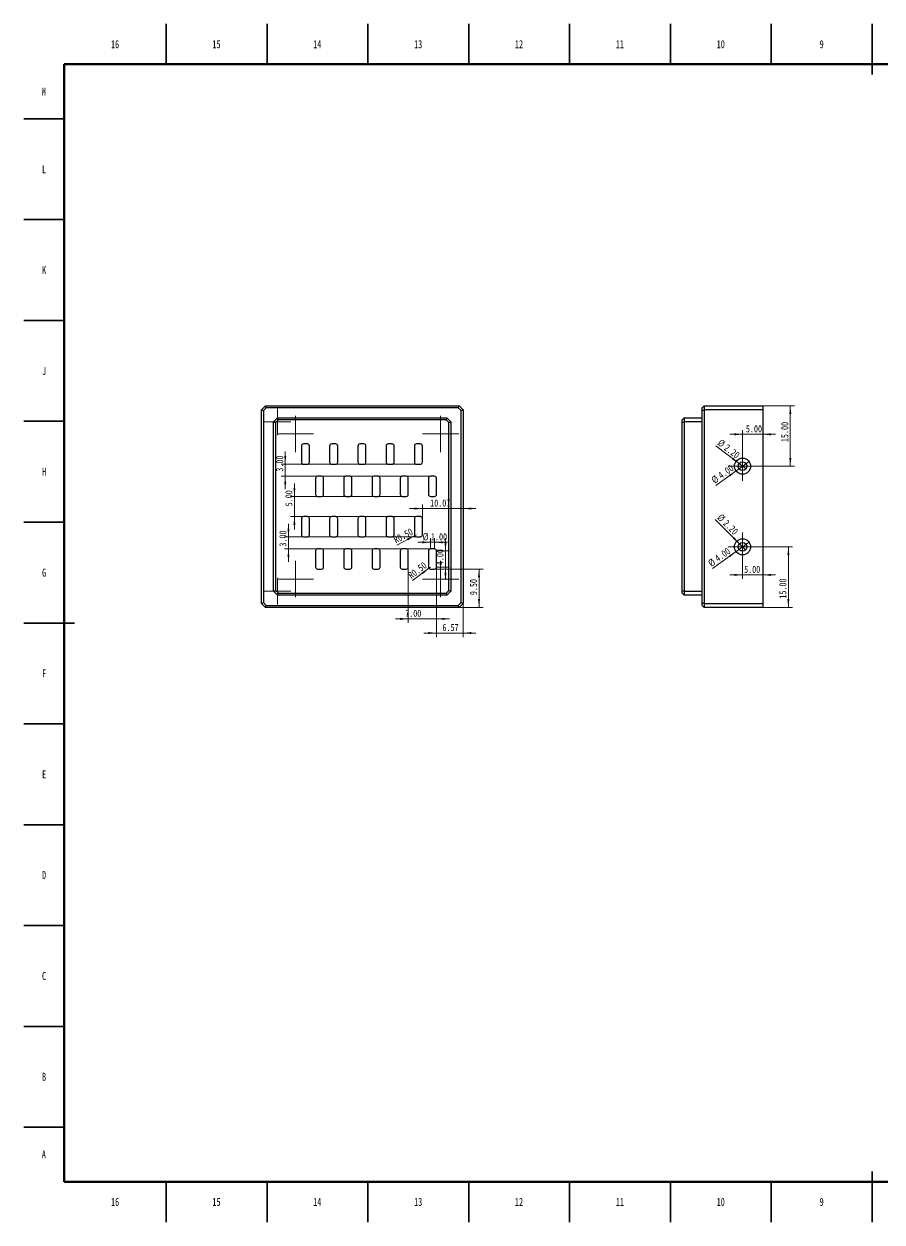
# Model space of a CAD drawing. Header units: millimetres. Extents: x 0 to 841, y 0 to 594.
# Drawn here: x 0 to 425, y 0 to 594 of the extents above; entities that cross this region are included whole.
import ezdxf

# ---------------------------------------------------------------- set-up
doc = ezdxf.new("R2010")
doc.units = ezdxf.units.MM
doc.styles.add('SLDTEXTSTYLE0', font='TXT', dxfattribs={"width": 0.75})
doc.styles.add('SLDTEXTSTYLE1', font='TXT', dxfattribs={"width": 0.7})
doc.dimstyles.new('SLDDIMSTYLE0', dxfattribs={"dimtxt": 3.5, "dimasz": 4.08, "dimexe": 0, "dimexo": 0.0625, "dimgap": 0.875, "dimtad": 2, "dimlfac": 0.5, "dimrnd": 1e-09, "dimzin": 4, "dimdsep": 46, "dimtxsty": 'SLDTEXTSTYLE1', "dimsah": 1, "dimcen": 0.09, "dimadec": 0, "dimazin": 1, "dimtfac": 1, "dimtmove": 0, "dimatfit": 0, "dimfxl": 0, "dimfrac": 2, "dimtolj": 1, "dimtzin": 12, "dimarcsym": 0})
doc.dimstyles.new('SLDDIMSTYLE2', dxfattribs={"dimtxt": 3.5, "dimasz": 4.08, "dimexe": 0, "dimexo": 0.0625, "dimgap": 0.875, "dimtad": 2, "dimlfac": 0.5, "dimrnd": 1e-09, "dimzin": 12, "dimdsep": 46, "dimtxsty": 'SLDTEXTSTYLE1', "dimsah": 1, "dimcen": 0.09, "dimadec": 0, "dimazin": 3, "dimtfac": 1, "dimtmove": 0, "dimatfit": 0, "dimfxl": 0, "dimfrac": 2, "dimtolj": 1, "dimtzin": 12, "dimarcsym": 0})
doc.dimstyles.new('SLDDIMSTYLE3', dxfattribs={"dimtxt": 3.5, "dimasz": 4.08, "dimexe": 0, "dimexo": 0.0625, "dimgap": 0.875, "dimtad": 2, "dimlfac": 0.5, "dimrnd": 1e-09, "dimzin": 4, "dimdsep": 46, "dimtxsty": 'SLDTEXTSTYLE1', "dimsah": 1, "dimcen": 0.09, "dimadec": 0, "dimazin": 1, "dimtfac": 1, "dimtofl": 0, "dimtmove": 0, "dimatfit": 3, "dimfxl": 0, "dimfrac": 2, "dimtolj": 1, "dimtzin": 12, "dimarcsym": 0})
doc.dimstyles.new('SLDDIMSTYLE4', dxfattribs={"dimtxt": 3.5, "dimasz": 4.08, "dimexe": 0, "dimexo": 0.0625, "dimgap": 0.875, "dimtad": 2, "dimlfac": 0.5, "dimrnd": 1e-09, "dimzin": 4, "dimdsep": 46, "dimtxsty": 'SLDTEXTSTYLE1', "dimblk1": 'NONE', "dimsah": 1, "dimcen": 0, "dimadec": 0, "dimazin": 1, "dimtfac": 1, "dimtmove": 0, "dimatfit": 3, "dimldrblk": 'NONE', "dimfxl": 0, "dimfrac": 2, "dimtolj": 1, "dimtzin": 12, "dimarcsym": 0})
doc.dimstyles.new('SLDDIMSTYLE8', dxfattribs={"dimtxt": 3.5, "dimasz": 4.08, "dimexe": 0, "dimexo": 0.0625, "dimgap": 0.875, "dimtad": 2, "dimlfac": 0.5, "dimrnd": 1e-09, "dimzin": 0, "dimdsep": 46, "dimtxsty": 'SLDTEXTSTYLE1', "dimsah": 1, "dimcen": 0, "dimadec": 0, "dimazin": 0, "dimtfac": 1, "dimtofl": 0, "dimtmove": 0, "dimatfit": 3, "dimfxl": 0, "dimfrac": 2, "dimtolj": 1, "dimtzin": 12, "dimarcsym": 0})

# ---------------------------------------------------------------- blocks, each defined once
blk = doc.blocks.new('_D_18')
at = {"color": 7, "linetype": 'Continuous', "lineweight": 0}
for p, q in [((366.23, 404.75), (381.91, 404.75)), ((379.91, 374.75), (379.91, 404.75)), ((363.43, 374.75), (381.91, 374.75))]:
    blk.add_line(p, q, dxfattribs=at)
at = {"color": 7, "linetype": 'Continuous', "lineweight": 18}
for points in [[(379.91, 404.75), (379.4, 400.67), (380.42, 400.67)], [(379.91, 374.75), (380.42, 378.83), (379.4, 378.83)]]:
    blk.add_solid(points, dxfattribs=at)
at = {"color": 7, "linetype": 'Continuous', "lineweight": 18, "insert": (375.4, 386.7), "char_height": 3.5, "attachment_point": 1, "rotation": 90, "style": 'SLDTEXTSTYLE1'}
blk.add_mtext('15.00', dxfattribs=at)
blk = doc.blocks.new('_D_19')
at = {"color": 7, "linetype": 'Continuous', "lineweight": 0}
for p, q in [((356.23, 381.95), (356.23, 392.54)), ((356.23, 390.54), (349.88, 390.54)), ((356.23, 390.54), (366.23, 390.54)), ((366.23, 390.54), (372.58, 390.54))]:
    blk.add_line(p, q, dxfattribs=at)
at = {"color": 7, "linetype": 'Continuous', "lineweight": 18}
for points in [[(356.23, 390.54), (352.15, 391.05), (352.15, 390.03)], [(366.23, 390.54), (370.31, 390.03), (370.31, 391.05)]]:
    blk.add_solid(points, dxfattribs=at)
at = {"color": 7, "linetype": 'Continuous', "lineweight": 18, "insert": (357.89, 395.05), "char_height": 3.5, "attachment_point": 1, "style": 'SLDTEXTSTYLE1'}
blk.add_mtext('5.00', dxfattribs=at)
blk = doc.blocks.new('_D_20')
at = {"color": 7, "linetype": 'Continuous', "lineweight": 0}
for p, q in [((356.23, 327.55), (356.23, 318.85)), ((356.23, 320.85), (349.88, 320.85)), ((356.23, 320.85), (366.23, 320.85)), ((366.23, 320.85), (372.58, 320.85))]:
    blk.add_line(p, q, dxfattribs=at)
at = {"color": 7, "linetype": 'Continuous', "lineweight": 18}
for points in [[(356.23, 320.85), (352.15, 321.36), (352.15, 320.34)], [(366.23, 320.85), (370.31, 320.34), (370.31, 321.36)]]:
    blk.add_solid(points, dxfattribs=at)
at = {"color": 7, "linetype": 'Continuous', "lineweight": 18, "insert": (357.02, 325.36), "char_height": 3.5, "attachment_point": 1, "style": 'SLDTEXTSTYLE1'}
blk.add_mtext('5.00', dxfattribs=at)
blk = doc.blocks.new('_D_21')
at = {"color": 7, "linetype": 'Continuous', "lineweight": 0}
for p, q in [((363.43, 334.75), (380.96, 334.75)), ((378.96, 334.75), (378.96, 304.75)), ((366.23, 304.75), (380.96, 304.75))]:
    blk.add_line(p, q, dxfattribs=at)
at = {"color": 7, "linetype": 'Continuous', "lineweight": 18}
for points in [[(378.96, 334.75), (378.45, 330.67), (379.46, 330.67)], [(378.96, 304.75), (379.46, 308.83), (378.45, 308.83)]]:
    blk.add_solid(points, dxfattribs=at)
at = {"color": 7, "linetype": 'Continuous', "lineweight": 18, "insert": (374.44, 309.08), "char_height": 3.5, "attachment_point": 1, "rotation": 90, "style": 'SLDTEXTSTYLE1'}
blk.add_mtext('15.00', dxfattribs=at)
blk = doc.blocks.new('_D_22')
at = {"color": 7, "linetype": 'Continuous', "lineweight": 0}
for q in [(342.71, 348.27), (357.78, 333.19)]:
    blk.add_line((354.67, 336.31), q, dxfattribs=at)
at = {"color": 7, "linetype": 'Continuous', "lineweight": 18}
blk.add_solid([(354.67, 336.31), (352.15, 339.55), (351.43, 338.83)], dxfattribs=at)
at = {"color": 7, "linetype": 'Continuous', "lineweight": 18, "char_height": 3.5, "attachment_point": 1, "rotation": 315, "style": 'SLDTEXTSTYLE1'}
for s, insert in [('%%c', (345.88, 351.44)), ('2.20', (348.78, 348.52))]:
    blk.add_mtext(s, dxfattribs=dict(at, insert=insert))
blk = doc.blocks.new('_None')
blk = doc.blocks.new('_D_23')
at = {"color": 7, "linetype": 'Continuous', "lineweight": 0}
for q in [(359.47, 337.1), (341.32, 323.94)]:
    blk.add_line((352.99, 332.4), q, dxfattribs=at)
at = {"color": 7, "linetype": 'Continuous', "lineweight": 18}
blk.add_solid([(352.99, 332.4), (349.39, 330.42), (349.99, 329.6)], dxfattribs=at)
at = {"color": 7, "linetype": 'Continuous', "lineweight": 18, "char_height": 3.5, "attachment_point": 1, "rotation": 35.9508, "style": 'SLDTEXTSTYLE1'}
for s, insert in [('4.00', (342.03, 329.96)), ('%%c', (338.69, 327.56))]:
    blk.add_mtext(s, dxfattribs=dict(at, insert=insert))
blk = doc.blocks.new('_D_24')
at = {"color": 7, "linetype": 'Continuous', "lineweight": 0}
for q in [(342.92, 384.91), (357.98, 373.41)]:
    blk.add_line((354.48, 376.09), q, dxfattribs=at)
at = {"color": 7, "linetype": 'Continuous', "lineweight": 18}
blk.add_solid([(354.48, 376.09), (351.55, 378.97), (350.93, 378.16)], dxfattribs=at)
at = {"color": 7, "linetype": 'Continuous', "lineweight": 18, "char_height": 3.5, "attachment_point": 1, "rotation": 322.63081, "style": 'SLDTEXTSTYLE1'}
for s, insert in [('%%c', (345.63, 388.46)), ('2.20', (348.89, 385.95))]:
    blk.add_mtext(s, dxfattribs=dict(at, insert=insert))
blk = doc.blocks.new('_D_25')
at = {"color": 7, "linetype": 'Continuous', "lineweight": 0}
for q in [(359.47, 377.1), (342.94, 365.11)]:
    blk.add_line((352.99, 372.4), q, dxfattribs=at)
at = {"color": 7, "linetype": 'Continuous', "lineweight": 18}
blk.add_solid([(352.99, 372.4), (349.39, 370.42), (349.99, 369.59)], dxfattribs=at)
at = {"color": 7, "linetype": 'Continuous', "lineweight": 18, "char_height": 3.5, "attachment_point": 1, "rotation": 35.95876, "style": 'SLDTEXTSTYLE1'}
for s, insert in [('4.00', (343.66, 371.12)), ('%%c', (340.32, 368.72))]:
    blk.add_mtext(s, dxfattribs=dict(at, insert=insert))
blk = doc.blocks.new('SW_CENTERMARKSYMBOL_6')
at = {"color": 0, "linetype": 'Continuous', "lineweight": 18}
for p, q in [((0, 5), (0, 7.2)), ((-5, 0), (-7.2, 0)), ((0, 0), (-5, 0)), ((0, 0), (0, 5)), ((0, 0), (0, -5)), ((0, 0), (5, 0)), ((5, 0), (7.2, 0)), ((0, -5), (0, -7.2))]:
    blk.add_line(p, q, dxfattribs=at)
blk = doc.blocks.new('SW_CENTERMARKSYMBOL_7')
at = {"color": 0, "linetype": 'Continuous', "lineweight": 18}
for p, q in [((0, 5), (0, 7.2)), ((-5, 0), (-7.2, 0)), ((0, 0), (-5, 0)), ((0, 0), (0, 5)), ((0, 0), (0, -5)), ((0, 0), (5, 0)), ((5, 0), (7.2, 0)), ((0, -5), (0, -7.2))]:
    blk.add_line(p, q, dxfattribs=at)
blk = doc.blocks.new('_D_42')
at = {"color": 7, "linetype": 'Continuous', "lineweight": 0}
for p, q in [((203.54, 323.75), (227.58, 323.75)), ((225.58, 323.75), (225.58, 304.75)), ((215.69, 304.75), (227.58, 304.75))]:
    blk.add_line(p, q, dxfattribs=at)
at = {"color": 7, "linetype": 'Continuous', "lineweight": 18}
for points in [[(225.58, 323.75), (225.07, 319.67), (226.09, 319.67)], [(225.58, 304.75), (226.09, 308.83), (225.07, 308.83)]]:
    blk.add_solid(points, dxfattribs=at)
at = {"color": 7, "linetype": 'Continuous', "lineweight": 18, "insert": (221.07, 310.81), "char_height": 3.5, "attachment_point": 1, "rotation": 90, "style": 'SLDTEXTSTYLE1'}
blk.add_mtext('9.50', dxfattribs=at)
blk = doc.blocks.new('_D_43')
at = {"color": 7, "linetype": 'Continuous', "lineweight": 0}
for p, q in [((204.54, 324.75), (204.54, 290.03)), ((217.69, 306.75), (217.69, 290.03)), ((204.54, 292.03), (198.19, 292.03)), ((217.69, 292.03), (204.54, 292.03)), ((217.69, 292.03), (224.04, 292.03))]:
    blk.add_line(p, q, dxfattribs=at)
at = {"color": 7, "linetype": 'Continuous', "lineweight": 18}
for points in [[(204.54, 292.03), (200.46, 292.54), (200.46, 291.52)], [(217.69, 292.03), (221.77, 291.52), (221.77, 292.54)]]:
    blk.add_solid(points, dxfattribs=at)
at = {"color": 7, "linetype": 'Continuous', "lineweight": 18, "insert": (207.47, 296.54), "char_height": 3.5, "attachment_point": 1, "style": 'SLDTEXTSTYLE1'}
blk.add_mtext('6.57', dxfattribs=at)
blk = doc.blocks.new('_D_44')
at = {"color": 7, "linetype": 'Continuous', "lineweight": 0}
for q in [(192.64, 318.03), (201.54, 324.75)]:
    blk.add_line((200.74, 324.15), q, dxfattribs=at)
at = {"color": 7, "linetype": 'Continuous', "lineweight": 18}
blk.add_solid([(200.74, 324.15), (197.18, 322.09), (197.79, 321.28)], dxfattribs=at)
at = {"color": 7, "linetype": 'Continuous', "lineweight": 18, "insert": (189.97, 321.56), "char_height": 3.5, "attachment_point": 1, "rotation": 37.08427, "style": 'SLDTEXTSTYLE1'}
blk.add_mtext('R0.50', dxfattribs=at)
blk = doc.blocks.new('_D_45')
at = {"color": 7, "linetype": 'Continuous', "lineweight": 0}
for p, q in [((201.54, 333.75), (201.54, 339)), ((203.54, 333.75), (203.54, 339)), ((201.54, 337), (195.19, 337)), ((203.54, 337), (201.54, 337)), ((203.54, 337), (209.89, 337))]:
    blk.add_line(p, q, dxfattribs=at)
at = {"color": 7, "linetype": 'Continuous', "lineweight": 18}
for points in [[(201.54, 337), (197.46, 337.51), (197.46, 336.5)], [(203.54, 337), (207.62, 336.5), (207.62, 337.51)]]:
    blk.add_solid(points, dxfattribs=at)
at = {"color": 7, "linetype": 'Continuous', "lineweight": 18, "char_height": 3.5, "attachment_point": 1, "style": 'SLDTEXTSTYLE1'}
for s, insert in [('%%c', (197.63, 341.53)), ('1.00', (201.75, 341.52))]:
    blk.add_mtext(s, dxfattribs=dict(at, insert=insert))
blk = doc.blocks.new('_D_46')
at = {"color": 7, "linetype": 'Continuous', "lineweight": 0}
for p, q in [((208.96, 332.75), (208.96, 339.1)), ((204.54, 332.75), (210.96, 332.75)), ((208.96, 324.75), (208.96, 332.75)), ((204.54, 324.75), (210.96, 324.75)), ((208.96, 324.75), (208.96, 318.4))]:
    blk.add_line(p, q, dxfattribs=at)
at = {"color": 7, "linetype": 'Continuous', "lineweight": 18}
for points in [[(208.96, 332.75), (209.47, 336.83), (208.45, 336.83)], [(208.96, 324.75), (208.45, 320.67), (209.47, 320.67)]]:
    blk.add_solid(points, dxfattribs=at)
at = {"color": 7, "linetype": 'Continuous', "lineweight": 18, "insert": (204.45, 325.65), "char_height": 3.5, "attachment_point": 1, "rotation": 90, "style": 'SLDTEXTSTYLE1'}
blk.add_mtext('4.00', dxfattribs=at)
blk = doc.blocks.new('_D_47')
at = {"color": 7, "linetype": 'Continuous', "lineweight": 0}
for p, q in [((190.54, 324.75), (190.54, 297.03)), ((204.54, 324.75), (204.54, 297.03)), ((190.54, 299.03), (184.19, 299.03)), ((204.54, 299.03), (190.54, 299.03)), ((204.54, 299.03), (210.89, 299.03))]:
    blk.add_line(p, q, dxfattribs=at)
at = {"color": 7, "linetype": 'Continuous', "lineweight": 18}
for points in [[(190.54, 299.03), (186.46, 299.54), (186.46, 298.52)], [(204.54, 299.03), (208.62, 298.52), (208.62, 299.54)]]:
    blk.add_solid(points, dxfattribs=at)
at = {"color": 7, "linetype": 'Continuous', "lineweight": 18, "insert": (188.99, 303.54), "char_height": 3.5, "attachment_point": 1, "style": 'SLDTEXTSTYLE1'}
blk.add_mtext('7.00', dxfattribs=at)
blk = doc.blocks.new('_D_48')
at = {"color": 7, "linetype": 'Continuous', "lineweight": 0}
for p, q in [((131.12, 339.75), (131.12, 346.1)), ((194.54, 339.75), (129.12, 339.75)), ((131.12, 333.75), (131.12, 339.75)), ((201.54, 333.75), (129.12, 333.75)), ((131.12, 333.75), (131.12, 327.4))]:
    blk.add_line(p, q, dxfattribs=at)
at = {"color": 7, "linetype": 'Continuous', "lineweight": 18}
for points in [[(131.12, 339.75), (131.63, 343.83), (130.62, 343.83)], [(131.12, 333.75), (130.62, 329.67), (131.63, 329.67)]]:
    blk.add_solid(points, dxfattribs=at)
at = {"color": 7, "linetype": 'Continuous', "lineweight": 18, "insert": (126.61, 334.89), "char_height": 3.5, "attachment_point": 1, "rotation": 90, "style": 'SLDTEXTSTYLE1'}
blk.add_mtext('3.00', dxfattribs=at)
blk = doc.blocks.new('_D_49')
at = {"color": 7, "linetype": 'Continuous', "lineweight": 0}
for p, q in [((134.07, 359.75), (134.07, 366.1)), ((187.54, 359.75), (132.07, 359.75)), ((134.07, 349.75), (134.07, 359.75)), ((194.54, 349.75), (132.07, 349.75)), ((134.07, 349.75), (134.07, 343.4))]:
    blk.add_line(p, q, dxfattribs=at)
at = {"color": 7, "linetype": 'Continuous', "lineweight": 18}
for points in [[(134.07, 359.75), (134.58, 363.83), (133.57, 363.83)], [(134.07, 349.75), (133.57, 345.67), (134.58, 345.67)]]:
    blk.add_solid(points, dxfattribs=at)
at = {"color": 7, "linetype": 'Continuous', "lineweight": 18, "insert": (129.56, 354.84), "char_height": 3.5, "attachment_point": 1, "rotation": 90, "style": 'SLDTEXTSTYLE1'}
blk.add_mtext('5.00', dxfattribs=at)
blk = doc.blocks.new('_D_50')
at = {"color": 7, "linetype": 'Continuous', "lineweight": 0}
for p, q in [((197.54, 353.74), (191.19, 353.74)), ((197.54, 348.75), (197.54, 355.74)), ((197.54, 353.74), (217.69, 353.74)), ((217.69, 353.74), (224.04, 353.74))]:
    blk.add_line(p, q, dxfattribs=at)
at = {"color": 7, "linetype": 'Continuous', "lineweight": 18}
for points in [[(197.54, 353.74), (193.46, 354.25), (193.46, 353.23)], [(217.69, 353.74), (221.77, 353.23), (221.77, 354.25)]]:
    blk.add_solid(points, dxfattribs=at)
at = {"color": 7, "linetype": 'Continuous', "lineweight": 18, "insert": (201.37, 358.25), "char_height": 3.5, "attachment_point": 1, "style": 'SLDTEXTSTYLE1'}
blk.add_mtext('10.07', dxfattribs=at)
blk = doc.blocks.new('_D_51')
at = {"color": 7, "linetype": 'Continuous', "lineweight": 0}
for q in [(184.82, 335.6), (194.54, 340.75)]:
    blk.add_line((193.66, 340.28), q, dxfattribs=at)
at = {"color": 7, "linetype": 'Continuous', "lineweight": 18}
blk.add_solid([(193.66, 340.28), (189.81, 338.82), (190.29, 337.92)], dxfattribs=at)
at = {"color": 7, "linetype": 'Continuous', "lineweight": 18, "insert": (182.75, 339.51), "char_height": 3.5, "attachment_point": 1, "rotation": 27.9363, "style": 'SLDTEXTSTYLE1'}
blk.add_mtext('R0.50', dxfattribs=at)
blk = doc.blocks.new('_D_52')
at = {"color": 7, "linetype": 'Continuous', "lineweight": 0}
for p, q in [((129.52, 375.75), (129.52, 382.1)), ((194.54, 375.75), (127.52, 375.75)), ((129.52, 369.75), (129.52, 375.75)), ((201.54, 369.75), (127.52, 369.75)), ((129.52, 369.75), (129.52, 363.4))]:
    blk.add_line(p, q, dxfattribs=at)
at = {"color": 7, "linetype": 'Continuous', "lineweight": 18}
for points in [[(129.52, 375.75), (130.03, 379.83), (129.01, 379.83)], [(129.52, 369.75), (129.01, 365.67), (130.03, 365.67)]]:
    blk.add_solid(points, dxfattribs=at)
at = {"color": 7, "linetype": 'Continuous', "lineweight": 18, "insert": (125.01, 372.03), "char_height": 3.5, "attachment_point": 1, "rotation": 90, "style": 'SLDTEXTSTYLE1'}
blk.add_mtext('3.00', dxfattribs=at)
blk = doc.blocks.new('SW_CENTERMARKSYMBOL_10')
at = {"color": 0, "linetype": 'Continuous', "lineweight": 18}
for p, q in [((0, 5), (0, 9)), ((-5, 0), (-9, 0)), ((0, 0), (-5, 0)), ((0, 0), (0, 5)), ((0, 0), (0, -5)), ((0, 0), (5, 0)), ((5, 0), (9, 0)), ((0, -5), (0, -9))]:
    blk.add_line(p, q, dxfattribs=at)
blk = doc.blocks.new('SW_CENTERMARKSYMBOL_11')
at = {"color": 0, "linetype": 'Continuous', "lineweight": 18}
for p, q in [((0, 5), (0, 9)), ((-5, 0), (-9, 0)), ((0, 0), (-5, 0)), ((0, 0), (0, 5)), ((0, 0), (0, -5)), ((0, 0), (5, 0)), ((5, 0), (9, 0)), ((0, -5), (0, -9))]:
    blk.add_line(p, q, dxfattribs=at)
blk = doc.blocks.new('SW_CENTERMARKSYMBOL_12')
at = {"color": 0, "linetype": 'Continuous', "lineweight": 18}
for p, q in [((0, 5), (0, 9)), ((-5, 0), (-9, 0)), ((0, 0), (-5, 0)), ((0, 0), (0, 5)), ((0, 0), (0, -5)), ((0, 0), (5, 0)), ((5, 0), (9, 0)), ((0, -5), (0, -9))]:
    blk.add_line(p, q, dxfattribs=at)
blk = doc.blocks.new('SW_CENTERMARKSYMBOL_13')
at = {"color": 0, "linetype": 'Continuous', "lineweight": 18}
for p, q in [((0, 5), (0, 9)), ((-5, 0), (-9, 0)), ((0, 0), (-5, 0)), ((0, 0), (0, 5)), ((0, 0), (0, -5)), ((0, 0), (5, 0)), ((5, 0), (9, 0)), ((0, -5), (0, -9))]:
    blk.add_line(p, q, dxfattribs=at)
blk = doc.blocks.new('SW_CENTERMARKSYMBOL_14')
at = {"color": 0, "linetype": 'Continuous', "lineweight": 18}
for p, q in [((0, 5), (0, 6.6)), ((-5, 0), (-6.6, 0)), ((0, 0), (-5, 0)), ((0, 0), (0, 5)), ((0, 0), (0, -5)), ((0, 0), (5, 0)), ((5, 0), (6.6, 0)), ((0, -5), (0, -6.6))]:
    blk.add_line(p, q, dxfattribs=at)
blk = doc.blocks.new('SW_CENTERMARKSYMBOL_15')
at = {"color": 0, "linetype": 'Continuous', "lineweight": 18}
for p, q in [((0, 5), (0, 6.6)), ((-5, 0), (-6.6, 0)), ((0, 0), (-5, 0)), ((0, 0), (0, 5)), ((0, 0), (0, -5)), ((0, 0), (5, 0)), ((5, 0), (6.6, 0)), ((0, -5), (0, -6.6))]:
    blk.add_line(p, q, dxfattribs=at)

msp = doc.modelspace()

# ---------------------------------------------------------------- linework, layer by layer
at = {"color": 7, "linetype": 'Continuous', "lineweight": 35}
for p, q in [((70.5, 574), (70.5, 594)), ((120.5, 574), (120.5, 594)), ((170.5, 574), (170.5, 594)), ((220.5, 574), (220.5, 594)), ((270.5, 574), (270.5, 594)), ((320.5, 574), (320.5, 594)), ((370.5, 574), (370.5, 594)), ((420.5, 594), (420.5, 569)), ((420.5, 574), (420.5, 594)), ((20, 547), (0, 547)), ((20, 497), (0, 497)), ((20, 447), (0, 447)), ((20, 397), (0, 397)), ((20, 347), (0, 347)), ((0, 297), (25, 297)), ((20, 297), (0, 297)), ((20, 247), (0, 247)), ((20, 197), (0, 197)), ((20, 147), (0, 147)), ((20, 97), (0, 97)), ((20, 47), (0, 47)), ((420.5, 0), (420.5, 25)), ((70.5, 20), (70.5, 0)), ((120.5, 20), (120.5, 0)), ((170.5, 20), (170.5, 0)), ((220.5, 20), (220.5, 0)), ((270.5, 20), (270.5, 0)), ((320.5, 20), (320.5, 0)), ((370.5, 20), (370.5, 0)), ((420.5, 20), (420.5, 0))]:
    msp.add_line(p, q, dxfattribs=at)
at = {"color": 7, "linetype": 'Continuous', "lineweight": 70}
for p, q in [((20, 20), (20, 574)), ((20, 574), (821, 574)), ((821, 20), (20, 20))]:
    msp.add_line(p, q, dxfattribs=at)
at = {"color": 7, "linetype": 'Continuous', "lineweight": 25}
for p, q in [((117.687, 402.75), (119.687, 404.75)), ((120.101, 403.75), (119.687, 404.75)), ((119.687, 404.75), (215.687, 404.75)), ((215.273, 403.75), (215.687, 404.75)), ((215.687, 404.75), (217.687, 402.75)), ((336.229, 403.75), (337.229, 404.75)), ((337.229, 404.75), (337.229, 402.75)), ((337.229, 404.75), (366.229, 404.75)), ((366.229, 404.75), (366.229, 402.75)), ((117.687, 402.75), (118.687, 402.336)), ((117.687, 306.75), (117.687, 402.75)), ((120.101, 403.75), (118.687, 402.336)), ((118.687, 402.336), (118.687, 307.164)), ((215.273, 403.75), (120.101, 403.75)), ((123.687, 396.75), (125.687, 398.75)), ((125.687, 398.75), (126.101, 397.75)), ((125.687, 398.75), (209.687, 398.75)), ((209.687, 398.75), (209.273, 397.75)), ((209.687, 398.75), (211.687, 396.75)), ((216.687, 402.336), (215.273, 403.75)), ((216.687, 402.336), (217.687, 402.75)), ((216.687, 307.164), (216.687, 402.336)), ((217.687, 402.75), (217.687, 306.75)), ((327.229, 398.75), (326.229, 397.75)), ((327.229, 398.75), (327.229, 396.75)), ((327.229, 398.75), (336.229, 398.75)), ((336.229, 402.336), (336.229, 403.75)), ((336.229, 402.336), (337.229, 402.75)), ((336.229, 307.164), (336.229, 402.336)), ((337.229, 402.75), (337.229, 306.75)), ((366.229, 402.75), (337.229, 402.75)), ((366.229, 402.75), (366.229, 306.75)), ((123.687, 396.75), (124.687, 396.336)), ((123.687, 312.75), (123.687, 396.75)), ((126.101, 397.75), (124.687, 396.336)), ((124.687, 396.336), (124.687, 313.164)), ((209.273, 397.75), (126.101, 397.75)), ((210.687, 396.336), (209.273, 397.75)), ((210.687, 396.336), (211.687, 396.75)), ((210.687, 313.164), (210.687, 396.336)), ((211.687, 396.75), (211.687, 312.75)), ((326.229, 396.336), (326.229, 397.75)), ((326.229, 396.336), (327.229, 396.75)), ((326.229, 313.164), (326.229, 396.336)), ((327.229, 396.75), (327.229, 312.75)), ((336.229, 396.75), (327.229, 396.75)), ((137.541, 384.75), (137.541, 376.75)), ((140.541, 385.75), (138.541, 385.75)), ((141.541, 376.75), (141.541, 384.75)), ((151.541, 384.75), (151.541, 376.75)), ((154.541, 385.75), (152.541, 385.75)), ((155.541, 376.75), (155.541, 384.75)), ((165.541, 384.75), (165.541, 376.75)), ((168.541, 385.75), (166.541, 385.75)), ((169.541, 376.75), (169.541, 384.75)), ((179.541, 384.75), (179.541, 376.75)), ((182.541, 385.75), (180.541, 385.75)), ((183.541, 376.75), (183.541, 384.75)), ((193.541, 384.75), (193.541, 376.75)), ((196.541, 385.75), (194.541, 385.75)), ((197.541, 376.75), (197.541, 384.75)), ((138.541, 375.75), (140.541, 375.75)), ((152.541, 375.75), (154.541, 375.75)), ((166.541, 375.75), (168.541, 375.75)), ((180.541, 375.75), (182.541, 375.75)), ((194.541, 375.75), (196.541, 375.75)), ((144.541, 368.75), (144.541, 360.75)), ((147.541, 369.75), (145.541, 369.75)), ((148.541, 360.75), (148.541, 368.75)), ((158.541, 368.75), (158.541, 360.75)), ((161.541, 369.75), (159.541, 369.75)), ((162.541, 360.75), (162.541, 368.75)), ((172.541, 368.75), (172.541, 360.75)), ((175.541, 369.75), (173.541, 369.75)), ((176.541, 360.75), (176.541, 368.75)), ((186.541, 368.75), (186.541, 360.75)), ((189.541, 369.75), (187.541, 369.75)), ((190.541, 360.75), (190.541, 368.75)), ((200.541, 368.75), (200.541, 360.75)), ((203.541, 369.75), (201.541, 369.75)), ((204.541, 360.75), (204.541, 368.75)), ((145.541, 359.75), (147.541, 359.75)), ((159.541, 359.75), (161.541, 359.75)), ((173.541, 359.75), (175.541, 359.75)), ((187.541, 359.75), (189.541, 359.75)), ((201.541, 359.75), (203.541, 359.75)), ((137.541, 348.75), (137.541, 340.75)), ((140.541, 349.75), (138.541, 349.75)), ((141.541, 340.75), (141.541, 348.75)), ((151.541, 348.75), (151.541, 340.75)), ((154.541, 349.75), (152.541, 349.75)), ((155.541, 340.75), (155.541, 348.75)), ((165.541, 348.75), (165.541, 340.75)), ((168.541, 349.75), (166.541, 349.75)), ((169.541, 340.75), (169.541, 348.75)), ((179.541, 348.75), (179.541, 340.75)), ((182.541, 349.75), (180.541, 349.75)), ((183.541, 340.75), (183.541, 348.75)), ((193.541, 348.75), (193.541, 340.75)), ((196.541, 349.75), (194.541, 349.75)), ((197.541, 340.75), (197.541, 348.75)), ((138.541, 339.75), (140.541, 339.75)), ((152.541, 339.75), (154.541, 339.75)), ((166.541, 339.75), (168.541, 339.75)), ((180.541, 339.75), (182.541, 339.75)), ((194.541, 339.75), (196.541, 339.75)), ((144.541, 332.75), (144.541, 324.75)), ((147.541, 333.75), (145.541, 333.75)), ((148.541, 324.75), (148.541, 332.75)), ((158.541, 332.75), (158.541, 324.75)), ((161.541, 333.75), (159.541, 333.75)), ((162.541, 324.75), (162.541, 332.75)), ((172.541, 332.75), (172.541, 324.75)), ((175.541, 333.75), (173.541, 333.75)), ((176.541, 324.75), (176.541, 332.75)), ((186.541, 332.75), (186.541, 324.75)), ((189.541, 333.75), (187.541, 333.75)), ((190.541, 324.75), (190.541, 332.75)), ((200.541, 332.75), (200.541, 324.75)), ((203.541, 333.75), (201.541, 333.75)), ((204.541, 324.75), (204.541, 332.75)), ((145.541, 323.75), (147.541, 323.75)), ((159.541, 323.75), (161.541, 323.75)), ((173.541, 323.75), (175.541, 323.75)), ((187.541, 323.75), (189.541, 323.75)), ((201.541, 323.75), (203.541, 323.75)), ((123.687, 312.75), (124.687, 313.164)), ((125.687, 310.75), (123.687, 312.75)), ((124.687, 313.164), (126.101, 311.75)), ((126.101, 311.75), (125.687, 310.75)), ((209.687, 310.75), (125.687, 310.75)), ((126.101, 311.75), (209.273, 311.75)), ((209.273, 311.75), (210.687, 313.164)), ((209.273, 311.75), (209.687, 310.75)), ((211.687, 312.75), (209.687, 310.75)), ((210.687, 313.164), (211.687, 312.75)), ((326.229, 311.75), (326.229, 313.164)), ((326.229, 313.164), (327.229, 312.75)), ((326.229, 311.75), (327.229, 310.75)), ((327.229, 312.75), (327.229, 310.75)), ((327.229, 312.75), (336.229, 312.75)), ((336.229, 310.75), (327.229, 310.75)), ((117.687, 306.75), (118.687, 307.164)), ((119.687, 304.75), (117.687, 306.75)), ((118.687, 307.164), (120.101, 305.75)), ((119.687, 304.75), (120.101, 305.75)), ((215.687, 304.75), (119.687, 304.75)), ((120.101, 305.75), (215.273, 305.75)), ((215.273, 305.75), (216.687, 307.164)), ((215.687, 304.75), (215.273, 305.75)), ((217.687, 306.75), (215.687, 304.75)), ((216.687, 307.164), (217.687, 306.75)), ((336.229, 307.164), (337.229, 306.75)), ((336.229, 305.75), (336.229, 307.164)), ((337.229, 304.75), (336.229, 305.75)), ((337.229, 306.75), (366.229, 306.75)), ((337.229, 306.75), (337.229, 304.75)), ((366.229, 304.75), (337.229, 304.75)), ((366.229, 306.75), (366.229, 304.75))]:
    msp.add_line(p, q, dxfattribs=at)
for centre, radius in [((356.229, 374.75), 4), ((356.229, 374.75), 2.2), ((356.229, 334.75), 4), ((356.229, 334.75), 2.2)]:
    msp.add_circle(centre, radius, dxfattribs=at)
for centre, start, end in [((138.541, 384.75), 90, 180), ((140.541, 384.75), 0, 90), ((152.541, 384.75), 90, 180), ((154.541, 384.75), 0, 90), ((166.541, 384.75), 90, 180), ((168.541, 384.75), 0, 90), ((180.541, 384.75), 90, 180), ((182.541, 384.75), 0, 90), ((194.541, 384.75), 90, 180), ((196.541, 384.75), 0, 90), ((138.541, 376.75), 180, 270), ((140.541, 376.75), 270, 0), ((152.541, 376.75), 180, 270), ((154.541, 376.75), 270, 0), ((166.541, 376.75), 180, 270), ((168.541, 376.75), 270, 0), ((180.541, 376.75), 180, 270), ((182.541, 376.75), 270, 0), ((194.541, 376.75), 180, 270), ((196.541, 376.75), 270, 0), ((145.541, 368.75), 90, 180), ((147.541, 368.75), 0, 90), ((159.541, 368.75), 90, 180), ((161.541, 368.75), 0, 90), ((173.541, 368.75), 90, 180), ((175.541, 368.75), 0, 90), ((187.541, 368.75), 90, 180), ((189.541, 368.75), 0, 90), ((201.541, 368.75), 90, 180), ((203.541, 368.75), 0, 90), ((145.541, 360.75), 180, 270), ((147.541, 360.75), 270, 0), ((159.541, 360.75), 180, 270), ((161.541, 360.75), 270, 0), ((173.541, 360.75), 180, 270), ((175.541, 360.75), 270, 0), ((187.541, 360.75), 180, 270), ((189.541, 360.75), 270, 0), ((201.541, 360.75), 180, 270), ((203.541, 360.75), 270, 0), ((138.541, 348.75), 90, 180), ((140.541, 348.75), 0, 90), ((152.541, 348.75), 90, 180), ((154.541, 348.75), 0, 90), ((166.541, 348.75), 90, 180), ((168.541, 348.75), 0, 90), ((180.541, 348.75), 90, 180), ((182.541, 348.75), 0, 90), ((194.541, 348.75), 90, 180), ((196.541, 348.75), 0, 90), ((138.541, 340.75), 180, 270), ((140.541, 340.75), 270, 0), ((152.541, 340.75), 180, 270), ((154.541, 340.75), 270, 0), ((166.541, 340.75), 180, 270), ((168.541, 340.75), 270, 0), ((180.541, 340.75), 180, 270), ((182.541, 340.75), 270, 0), ((194.541, 340.75), 180, 270), ((196.541, 340.75), 270, 0), ((145.541, 332.75), 90, 180), ((147.541, 332.75), 0, 90), ((159.541, 332.75), 90, 180), ((161.541, 332.75), 0, 90), ((173.541, 332.75), 90, 180), ((175.541, 332.75), 0, 90), ((187.541, 332.75), 90, 180), ((189.541, 332.75), 0, 90), ((201.541, 332.75), 90, 180), ((203.541, 332.75), 0, 90), ((145.541, 324.75), 180, 270), ((147.541, 324.75), 270, 0), ((159.541, 324.75), 180, 270), ((161.541, 324.75), 270, 0), ((173.541, 324.75), 180, 270), ((175.541, 324.75), 270, 0), ((187.541, 324.75), 180, 270), ((189.541, 324.75), 270, 0), ((201.541, 324.75), 180, 270), ((203.541, 324.75), 270, 0)]:
    msp.add_arc(centre, 1, start, end, dxfattribs=at)

# ---------------------------------------------------------------- block references
at = {"color": 7, "linetype": 'Continuous', "lineweight": 0}
for name, p in [('SW_CENTERMARKSYMBOL_15', (125.687, 396.75)), ('SW_CENTERMARKSYMBOL_11', (134.541, 390.75)), ('SW_CENTERMARKSYMBOL_10', (206.541, 390.75)), ('SW_CENTERMARKSYMBOL_7', (356.229, 374.75)), ('SW_CENTERMARKSYMBOL_6', (356.229, 334.75)), ('SW_CENTERMARKSYMBOL_12', (134.541, 318.75)), ('SW_CENTERMARKSYMBOL_13', (206.541, 318.75)), ('SW_CENTERMARKSYMBOL_14', (125.687, 312.75))]:
    msp.add_blockref(name, p, dxfattribs=at)

# ---------------------------------------------------------------- texts
at = {"color": 7, "linetype": 'Continuous', "lineweight": 0, "attachment_point": 2, "style": 'SLDTEXTSTYLE0'}
for s, insert, char_height in [('16', (45.17, 585.956), 3.9687), ('15', (95.42, 585.956), 3.9687), ('14', (145.42, 585.956), 3.9687), ('13', (195.42, 585.956), 3.9687), ('12', (245.42, 585.956), 3.9687), ('11', (295.42, 585.956), 3.9687), ('10', (345.42, 585.956), 3.9687), ('9', (395.46, 585.956), 3.969), ('M', (9.862, 562.456), 3.969), ('L', (9.955, 523.956), 3.969), ('K', (9.989, 473.979), 3.969), ('J', (9.965, 423.956), 3.969), ('H', (9.99, 373.979), 3.969), ('G', (9.987, 323.956), 3.969), ('F', (9.958, 273.979), 3.969), ('E', (10.008, 223.956), 3.969), ('D', (9.953, 173.979), 3.969), ('C', (9.959, 123.956), 3.969), ('B', (9.971, 73.979), 3.969), ('A', (9.84, 35.479), 3.969), ('16', (45.17, 11.979), 3.9687), ('13', (195.42, 11.979), 3.9687), ('12', (245.42, 11.979), 3.9687), ('10', (345.42, 11.979), 3.9687), ('9', (395.46, 11.979), 3.969), ('15', (95.42, 11.979), 3.9687), ('14', (145.42, 11.979), 3.9687), ('11', (295.42, 11.979), 3.9687)]:
    msp.add_mtext(s, dxfattribs=dict(at, insert=insert, char_height=char_height))

# ---------------------------------------------------------------- dimensions: what is measured, and where the dimension line sits
at = {"color": 7, "linetype": 'Continuous', "lineweight": 18}
for base, p1, p2, dimstyle, picture, middle in [((366.229, 390.539), (356.229, 381.95), (366.229, 404.75), 'SLDDIMSTYLE0', '_D_19', (360.958, 390.539)), ((217.687, 353.74), (197.541, 348.75), (217.687, 306.75), 'SLDDIMSTYLE2', '_D_50', (205.206, 353.74)), ((366.229, 320.849), (356.229, 327.55), (366.229, 304.75), 'SLDDIMSTYLE0', '_D_20', (360.086, 320.849)), ((190.541, 299.029), (204.541, 324.75), (190.541, 324.75), 'SLDDIMSTYLE0', '_D_47', (192.057, 299.029)), ((204.541, 292.028), (217.687, 306.75), (204.541, 324.75), 'SLDDIMSTYLE2', '_D_43', (210.538, 292.028))]:
    dim = msp.add_linear_dim(base=base, p1=p1, p2=p2, dimstyle=dimstyle, dxfattribs=at)
    dim.commit()
    dim.dimension.update_dxf_attribs({"geometry": picture, "text_midpoint": middle, "dimtype": 160})
for base, p1, p2, dimstyle, picture, middle in [((379.907, 404.75), (363.429, 374.75), (366.229, 404.75), 'SLDDIMSTYLE3', '_D_18', (379.907, 390.539)), ((129.52, 375.75), (201.541, 369.75), (194.541, 375.75), 'SLDDIMSTYLE0', '_D_52', (129.52, 375.099)), ((134.074, 359.75), (194.541, 349.75), (187.541, 359.75), 'SLDDIMSTYLE0', '_D_49', (134.074, 357.909)), ((131.124, 339.75), (201.541, 333.75), (194.541, 339.75), 'SLDDIMSTYLE0', '_D_48', (131.124, 337.962)), ((208.958, 332.75), (204.541, 324.75), (204.541, 332.75), 'SLDDIMSTYLE0', '_D_46', (208.958, 328.72)), ((378.956, 304.75), (363.429, 334.75), (366.229, 304.75), 'SLDDIMSTYLE3', '_D_21', (378.956, 312.921)), ((225.583, 304.75), (203.541, 323.75), (215.687, 304.75), 'SLDDIMSTYLE0', '_D_42', (225.583, 313.876))]:
    dim = msp.add_linear_dim(base=base, p1=p1, p2=p2, angle=90, dimstyle=dimstyle, dxfattribs=at)
    dim.commit()
    dim.dimension.update_dxf_attribs({"geometry": picture, "text_midpoint": middle, "dimtype": 160})
for p1, p2, picture, middle in [((357.977, 373.415), (354.481, 376.085), '_D_24', (346.767, 381.976)), ((359.467, 377.099), (352.991, 372.401), '_D_25', (346.846, 367.943)), ((357.785, 333.194), (354.673, 336.306), '_D_22', (346.16, 344.82)), ((359.467, 337.098), (352.991, 332.402), '_D_23', (345.26, 326.795))]:
    dim = msp.add_diameter_dim_2p(p1=p1, p2=p2, dimstyle='SLDDIMSTYLE4', dxfattribs=at)
    dim.commit()
    dim.dimension.update_dxf_attribs({"geometry": picture, "text_midpoint": middle, "dimtype": 163})
for center, mpoint, picture, middle in [((194.541, 340.75), (193.657, 340.281), '_D_51', (187.952, 337.256)), ((201.541, 324.75), (200.743, 324.147), '_D_44', (195.472, 320.163))]:
    dim = msp.add_radius_dim(center=center, mpoint=mpoint, dimstyle='SLDDIMSTYLE8', dxfattribs=at)
    dim.commit()
    dim.dimension.update_dxf_attribs({"geometry": picture, "text_midpoint": middle, "dimtype": 164})
dim = msp.add_linear_dim(base=(201.541, 337.005), p1=(203.541, 333.75), p2=(201.541, 333.75), text='%%c<>', dimstyle='SLDDIMSTYLE0', dxfattribs=at)
dim.commit()
dim.dimension.update_dxf_attribs({"geometry": '_D_45', "text_midpoint": (202.758, 337.005), "dimtype": 160})

doc.saveas('drawing.dxf')
